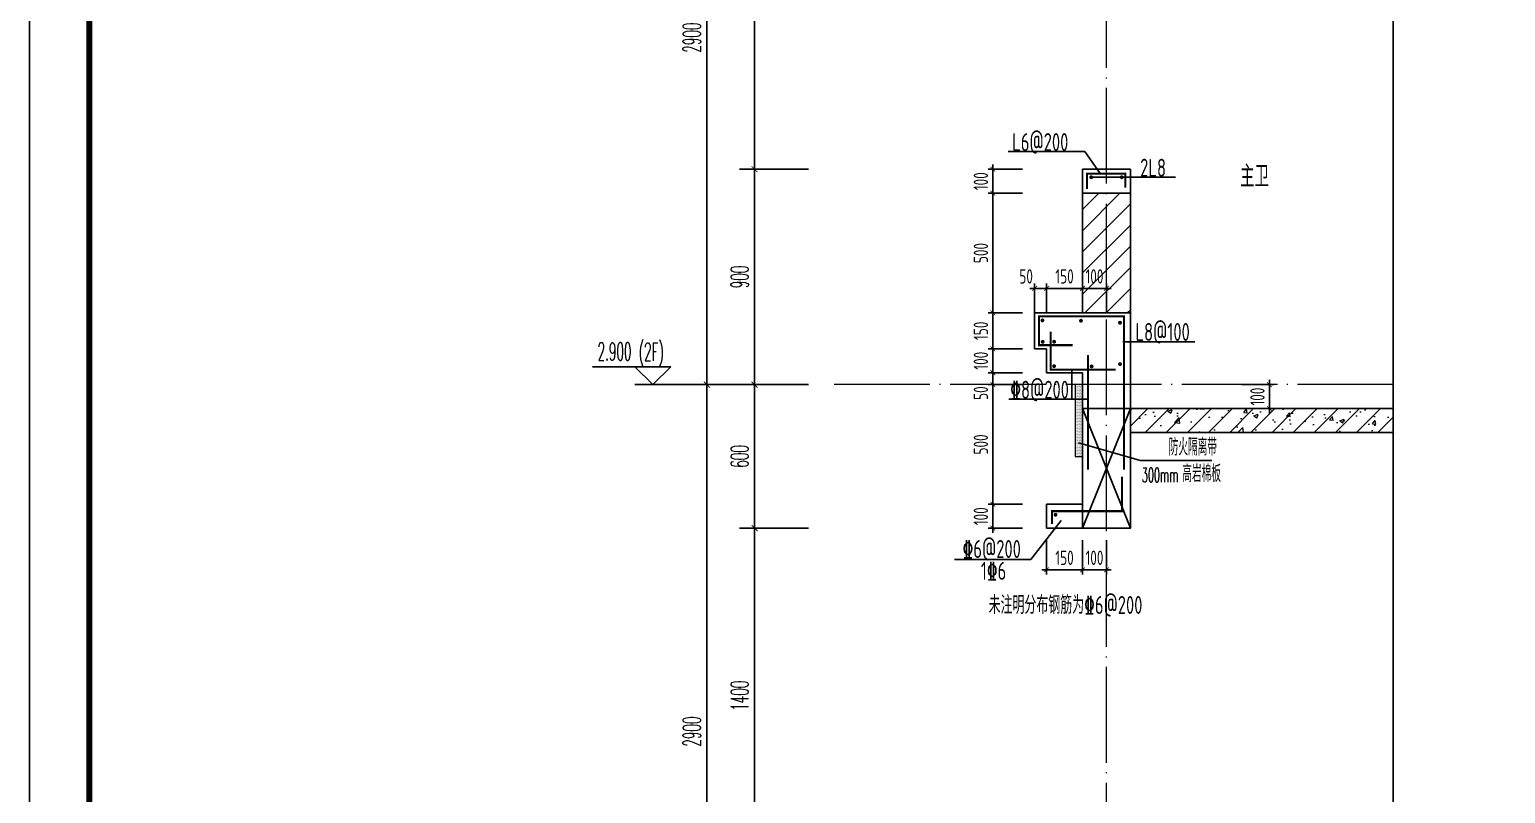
# Model space of a CAD drawing. Extents: x 826826 to 1642106, y -156213 to 399140.
# Drawn here: x 1558146 to 1564314, y 288958 to 292150 of the extents above; entities that cross this region are included whole.
import ezdxf

# ---------------------------------------------------------------- set-up
doc = ezdxf.new("R2010")
doc.units = 0
doc.header["$LTSCALE"] = 1000
doc.linetypes.add('DOTE', pattern=[2.4200000000000004, 2, -0.2, 0.02, -0.2])
doc.layers.get('0').update_dxf_attribs({"linetype": 'CONTINUOUS'})
doc.layers.get('DEFPOINTS').update_dxf_attribs({"linetype": 'CONTINUOUS'})
for name, color, linetype in [('DIM', 2, 'CONTINUOUS'), ('DIM_ELEV', 3, 'CONTINUOUS'), ('DIM_IDEN', 67, 'CONTINUOUS'), ('DIM_SYMB', 3, 'CONTINUOUS'), ('PUB_DIM', 3, 'CONTINUOUS'), ('PUB_TEXT', 2, 'CONTINUOUS'), ('REIN', 6, 'CONTINUOUS'), ('S-大样-砼线', 7, 'CONTINUOUS'), ('S-引出线', 40, 'CONTINUOUS'), ('TEXT', 2, 'CONTINUOUS'), ('WALL', 5, 'CONTINUOUS'), ('yichutu', 7, 'CONTINUOUS')]:
    doc.layers.add(name, color=color, linetype=linetype)
for name, color, linetype, lineweight in [('DOTE', 251, 'DOTE', 9), ('PUB_HATCH', 8, 'CONTINUOUS', 9), ('内粉刷', 37, 'CONTINUOUS', 9), ('图框', 9, 'CONTINUOUS', 18)]:
    doc.layers.add(name, color=color, linetype=linetype, lineweight=lineweight)
doc.styles.add('_TCH_DIM', font='SIMPLEX.shx', dxfattribs={"width": 0.7, "bigfont": 'GBCBIG.shx'})
doc.styles.add('_TCH_DIM_T3', font='SIMPLEX.shx', dxfattribs={"width": 0.4941176470588236, "bigfont": 'GBCBIG.shx'})
doc.styles.add('DIM_FONT_T3', font='SIMPLEX', dxfattribs={"width": 0.7058823529411765, "bigfont": 'GBCBIG'})
doc.styles.add('TSSD_DIMENSION', font='Tssdeng.shx', dxfattribs={"width": 0.7, "bigfont": 'tssdchn.shx'})
doc.styles.add('TSSD_REIN', font='tssdeng.shx', dxfattribs={"width": 0.7, "height": 300, "bigfont": 'tssdchn.shx'})
doc.styles.add('w', font='tssdeng.shx', dxfattribs={"width": 0.8, "bigfont": 'tssdchn.shx'})
doc.dimstyles.new('_TCH_ARCH&&25', dxfattribs={"dimtxt": 74.375, "dimasz": 25, "dimexe": 62.5, "dimexo": 75, "dimgap": 25, "dimtad": 1, "dimdec": 0, "dimzin": 0, "dimdsep": 46, "dimtxsty": '_TCH_DIM_T3', "dimblk": 'ARCHTICK', "dimcen": 0.09, "dimclrt": 7, "dimazin": 0, "dimtfac": 1, "dimtdec": 0, "dimtix": 1, "dimtmove": 2, "dimatfit": 3, "dimldrblk": 'ARCHTICK', "dimfxl": 0, "dimtolj": 1, "dimtzin": 0, "dimarcsym": 0})
doc.dimstyles.new('TSSD_20_20', dxfattribs={"dimtxt": 60, "dimasz": 20, "dimexe": 20, "dimexo": 50, "dimgap": 20, "dimtad": 1, "dimdec": 0, "dimzin": 0, "dimdsep": 46, "dimtxsty": 'TSSD_DIMENSION', "dimblk": 'ARCHTICK', "dimblk1": 'ARCHTICK', "dimblk2": 'ARCHTICK', "dimcen": 0, "dimdle": 20, "dimclrt": 7, "dimadec": 0, "dimazin": 0, "dimtfac": 1, "dimtdec": 0, "dimtix": 1, "dimtmove": 2, "dimatfit": 3, "dimfxl": 0, "dimtolj": 1, "dimtzin": 0, "dimarcsym": 0})

# ---------------------------------------------------------------- blocks, each defined once
blk = doc.blocks.new('GFDDDDRG')
at = {"layer": '图框'}
blk.add_lwpolyline([(923309.7791572664, -107436.9617041193), (923309.7791572663, -159999.4617041193), (893609.7791572664, -159999.4617041193), (893609.7791572665, -107436.9617041193)], close=True, dxfattribs=at)
blk.add_lwpolyline([(923309.7791572664, -107436.9617041193), (923309.7791572663, -159999.4617041193), (893609.7791572664, -159999.4617041193), (893609.7791572665, -107436.9617041193)], close=True, dxfattribs=at)
at = {"layer": '图框', "const_width": 50}
blk.add_lwpolyline([(894109.7791572664, -159499.4617041193), (922809.7791572663, -159499.4617041193), (922809.7791572664, -108686.9617041193), (894109.7791572665, -108686.9617041193)], close=True, dxfattribs=at)
blk = doc.blocks.new('yct-1051-594-26275-14850-25-1002.0')
at = {"layer": 'yichutu', "color": 7}
blk.add_lwpolyline([(0, 0), (0, 14850), (26275, 14850), (26275, 0)], close=True, dxfattribs=at)
blk = doc.blocks.new('VDVDXAXFSFFX')
at = {"layer": 'PUB_HATCH'}
h = blk.add_hatch(dxfattribs=at)
h.set_pattern_fill('DOTS', color=251, scale=2, style=0)
h.set_pattern_definition([(0, (924712.4965232481, -148185.5928938247), (1.5875, 3.175), [0, -3.175])])
h.paths.add_polyline_path([(924682.496528509, -148185.5928938247), (924712.4965288265, -148185.5928938247), (924712.4965296196, -147935.5928918117), (924712.4965296126, -147885.5928918776), (924712.4965232481, -147885.5928918157), (924712.4965232481, -147885.5928938247), (924682.496528509, -147885.5928938247)])
at = {"layer": 'DIM_IDEN', "color": 5}
for p, q in [((924695.4944669578, -148129.2886519908), (924955.5658560492, -148202.8897275763)), ((924955.5658560492, -148202.8897275763), (925253.409062462, -148202.8897275763))]:
    blk.add_line(p, q, dxfattribs=at)
at = {"layer": 'PUB_HATCH', "color": 5}
blk.add_lwpolyline([(924712.4965232481, -147885.5928938247), (924682.496528509, -147885.5928938247), (924682.496528509, -148185.5928938247), (924712.4965232481, -148185.5928938247)], close=True, dxfattribs=at)
at = {"layer": 'PUB_TEXT', "style": 'DIM_FONT_T3', "width": 0.7058823529411765}
blk.add_text('防火隔离带', height=71.48936170212767, dxfattribs=at).set_placement((925072.609312775, -148181.8897275763))
at = {"layer": 'PUB_TEXT', "color": 5, "style": 'DIM_FONT_T3'}
for s, height, width, p in [('300mm', 59.5, 0.4982698961937717, (924960.3522060211, -148292.9097275763)), ('高岩棉板', 71.48936170212767, 0.7058823529411765, (925129.763970727, -148292.9097275763))]:
    blk.add_text(s, height=height, dxfattribs=dict(at, width=width)).set_placement(p)
blk = doc.blocks.new('_ArchTick')
at = {"color": 0, "linetype": 'ByBlock', "const_width": 0.15}
blk.add_lwpolyline([(-0.5, -0.5), (0.5, 0.5)], dxfattribs=at)
blk = doc.blocks.new('*D1670')
at = {"layer": 'DEFPOINTS', "color": 0}
for p in [(1562396.392185037, 291068.7316243388), (1562346.39189969, 290916.4081462313), (1562396.392185037, 290916.4081462304)]:
    blk.add_point(p, dxfattribs=at)
at = {"layer": 'DIM', "color": 0, "lineweight": -2}
for p, q in [((1562326.39189969, 291068.7316243388), (1562416.392185037, 291068.7316243388)), ((1562346.39189969, 290966.4081462313), (1562346.39189969, 291088.7316243388)), ((1562396.392185037, 290966.4081462304), (1562396.392185037, 291088.7316243388))]:
    blk.add_line(p, q, dxfattribs=at)
at = {"layer": 'DIM', "color": 0, "lineweight": -2, "xscale": 20, "yscale": 20, "zscale": 20, "rotation": 180}
blk.add_blockref('_ArchTick', (1562346.39189969, 291068.7316243388), dxfattribs=at)
at = {"layer": 'DIM', "color": 0, "lineweight": -2, "xscale": 20, "yscale": 20, "zscale": 20}
blk.add_blockref('_ArchTick', (1562396.392185037, 291068.7316243388), dxfattribs=at)
at = {"layer": 'DIM', "color": 7, "insert": (1562310.930361228, 291118.7316243388), "char_height": 60, "attachment_point": 5, "style": 'TSSD_DIMENSION'}
blk.add_mtext('\\A1;50', dxfattribs=at)
blk = doc.blocks.new('*D1671')
at = {"layer": 'DEFPOINTS', "color": 0}
for p in [(1562546.392185067, 291068.7316243369), (1562396.392185037, 290916.4081462304), (1562546.392185067, 290916.4081462275)]:
    blk.add_point(p, dxfattribs=at)
at = {"layer": 'DIM', "color": 0, "lineweight": -2}
for p, q in [((1562376.392185037, 291068.7316243369), (1562566.392185067, 291068.7316243369)), ((1562396.392185037, 290966.4081462304), (1562396.392185037, 291088.7316243369)), ((1562546.392185067, 290966.4081462275), (1562546.392185067, 291088.7316243369))]:
    blk.add_line(p, q, dxfattribs=at)
at = {"layer": 'DIM', "color": 0, "lineweight": -2, "xscale": 20, "yscale": 20, "zscale": 20, "rotation": 180}
blk.add_blockref('_ArchTick', (1562396.392185037, 291068.7316243369), dxfattribs=at)
at = {"layer": 'DIM', "color": 0, "lineweight": -2, "xscale": 20, "yscale": 20, "zscale": 20}
blk.add_blockref('_ArchTick', (1562546.392185067, 291068.7316243369), dxfattribs=at)
at = {"layer": 'DIM', "color": 7, "insert": (1562471.392185052, 291118.7316243369), "char_height": 60, "attachment_point": 5, "style": 'TSSD_DIMENSION'}
blk.add_mtext('\\A1;150', dxfattribs=at)
blk = doc.blocks.new('*D1672')
at = {"layer": 'DEFPOINTS', "color": 0}
for p in [(1562646.392178389, 291068.7316243346), (1562546.392185067, 290916.4081462275), (1562646.392178389, 290916.4081462256)]:
    blk.add_point(p, dxfattribs=at)
at = {"layer": 'DIM', "color": 0, "lineweight": -2}
for p, q in [((1562546.392185067, 291068.7316243346), (1562526.392185067, 291068.7316243346)), ((1562546.392185067, 290966.4081462275), (1562546.392185067, 291088.7316243346)), ((1562546.392185067, 291068.7316243346), (1562646.392178389, 291068.7316243346)), ((1562646.392178389, 290966.4081462256), (1562646.392178389, 291088.7316243346)), ((1562646.392178389, 291068.7316243346), (1562666.392178389, 291068.7316243346))]:
    blk.add_line(p, q, dxfattribs=at)
at = {"layer": 'DIM', "color": 0, "lineweight": -2, "xscale": 20, "yscale": 20, "zscale": 20}
blk.add_blockref('_ArchTick', (1562546.392185067, 291068.7316243346), dxfattribs=at)
at = {"layer": 'DIM', "color": 0, "lineweight": -2, "xscale": 20, "yscale": 20, "zscale": 20, "rotation": 180}
blk.add_blockref('_ArchTick', (1562646.392178389, 291068.7316243346), dxfattribs=at)
at = {"layer": 'DIM', "color": 7, "insert": (1562596.392181728, 291118.7316243346), "char_height": 60, "attachment_point": 5, "style": 'TSSD_DIMENSION'}
blk.add_mtext('\\A1;100', dxfattribs=at)
blk = doc.blocks.new('*D1673')
at = {"layer": 'DEFPOINTS', "color": 0}
for p in [(1562396.392185072, 290066.3822785711), (1562546.39218507, 290066.3822785683), (1562546.39218507, 289892.6715886152)]:
    blk.add_point(p, dxfattribs=at)
at = {"layer": 'DIM', "color": 0, "lineweight": -2}
for p, q in [((1562396.392185072, 290016.3822785711), (1562396.392185072, 289872.6715886152)), ((1562546.39218507, 290016.3822785683), (1562546.39218507, 289872.6715886152)), ((1562376.392185072, 289892.6715886152), (1562566.39218507, 289892.6715886152))]:
    blk.add_line(p, q, dxfattribs=at)
at = {"layer": 'DIM', "color": 0, "lineweight": -2, "xscale": 20, "yscale": 20, "zscale": 20, "rotation": 180}
blk.add_blockref('_ArchTick', (1562396.392185072, 289892.6715886152), dxfattribs=at)
at = {"layer": 'DIM', "color": 0, "lineweight": -2, "xscale": 20, "yscale": 20, "zscale": 20}
blk.add_blockref('_ArchTick', (1562546.39218507, 289892.6715886152), dxfattribs=at)
at = {"layer": 'DIM', "color": 7, "insert": (1562471.392185071, 289942.6715886152), "char_height": 60, "attachment_point": 5, "style": 'TSSD_DIMENSION'}
blk.add_mtext('\\A1;150', dxfattribs=at)
blk = doc.blocks.new('*D1674')
at = {"layer": 'DEFPOINTS', "color": 0}
for p in [(1562546.39218507, 290066.3822785683), (1562646.392178393, 290066.3822785665), (1562646.392178393, 289892.6715886128)]:
    blk.add_point(p, dxfattribs=at)
at = {"layer": 'DIM', "color": 0, "lineweight": -2}
for p, q in [((1562546.39218507, 290016.3822785683), (1562546.39218507, 289872.6715886128)), ((1562646.392178393, 290016.3822785665), (1562646.392178393, 289872.6715886128)), ((1562546.39218507, 289892.6715886128), (1562526.39218507, 289892.6715886128)), ((1562546.39218507, 289892.6715886128), (1562646.392178393, 289892.6715886128)), ((1562646.392178393, 289892.6715886128), (1562666.392178393, 289892.6715886128))]:
    blk.add_line(p, q, dxfattribs=at)
at = {"layer": 'DIM', "color": 0, "lineweight": -2, "xscale": 20, "yscale": 20, "zscale": 20}
blk.add_blockref('_ArchTick', (1562546.39218507, 289892.6715886128), dxfattribs=at)
at = {"layer": 'DIM', "color": 0, "lineweight": -2, "xscale": 20, "yscale": 20, "zscale": 20, "rotation": 180}
blk.add_blockref('_ArchTick', (1562646.392178393, 289892.6715886128), dxfattribs=at)
at = {"layer": 'DIM', "color": 7, "insert": (1562596.392181732, 289942.6715886128), "char_height": 60, "attachment_point": 5, "style": 'TSSD_DIMENSION'}
blk.add_mtext('\\A1;100', dxfattribs=at)
blk = doc.blocks.new('*D1675')
at = {"layer": 'DEFPOINTS', "color": 0}
for p in [(1562171.781133241, 291566.3824160917), (1562346.39189969, 291566.3824160917), (1562346.39189969, 291466.3824160882)]:
    blk.add_point(p, dxfattribs=at)
at = {"layer": 'DIM', "color": 0, "lineweight": -2}
for p, q in [((1562296.39189969, 291566.3824160917), (1562151.781133241, 291566.3824160917)), ((1562171.781133241, 291566.3824160917), (1562171.781133241, 291586.3824160917)), ((1562171.781133241, 291466.3824160882), (1562171.781133241, 291566.3824160917)), ((1562296.39189969, 291466.3824160882), (1562151.781133241, 291466.3824160882)), ((1562171.781133241, 291466.3824160882), (1562171.781133241, 291446.3824160882))]:
    blk.add_line(p, q, dxfattribs=at)
at = {"layer": 'DIM', "color": 0, "lineweight": -2, "xscale": 20, "yscale": 20, "zscale": 20}
for p, rotation in [((1562171.781133241, 291566.3824160917), 270), ((1562171.781133241, 291466.3824160882), 90)]:
    blk.add_blockref('_ArchTick', p, dxfattribs=dict(at, rotation=rotation))
at = {"layer": 'DIM', "color": 7, "insert": (1562121.781133241, 291516.3824160902), "char_height": 60, "attachment_point": 5, "rotation": 90, "style": 'TSSD_DIMENSION'}
blk.add_mtext('\\A1;100', dxfattribs=at)
blk = doc.blocks.new('*D1676')
at = {"layer": 'DEFPOINTS', "color": 0}
for p in [(1562171.781133241, 290966.3822785672), (1562346.39189969, 290966.3822785672), (1562346.39189969, 290816.3822785672)]:
    blk.add_point(p, dxfattribs=at)
at = {"layer": 'DIM', "color": 0, "lineweight": -2}
for p, q in [((1562296.39189969, 290966.3822785672), (1562151.781133241, 290966.3822785672)), ((1562171.781133241, 290796.3822785672), (1562171.781133241, 290986.3822785672)), ((1562296.39189969, 290816.3822785672), (1562151.781133241, 290816.3822785672))]:
    blk.add_line(p, q, dxfattribs=at)
at = {"layer": 'DIM', "color": 0, "lineweight": -2, "xscale": 20, "yscale": 20, "zscale": 20}
for p, rotation in [((1562171.781133241, 290966.3822785672), 90), ((1562171.781133241, 290816.3822785672), 270)]:
    blk.add_blockref('_ArchTick', p, dxfattribs=dict(at, rotation=rotation))
at = {"layer": 'DIM', "color": 7, "insert": (1562121.781133241, 290891.3822785674), "char_height": 60, "attachment_point": 5, "rotation": 90, "style": 'TSSD_DIMENSION'}
blk.add_mtext('\\A1;150', dxfattribs=at)
blk = doc.blocks.new('*D1677')
at = {"layer": 'DEFPOINTS', "color": 0}
for p in [(1562171.781133241, 290816.3822785672), (1562346.39189969, 290816.3822785672), (1562346.39189969, 290716.3822785672)]:
    blk.add_point(p, dxfattribs=at)
at = {"layer": 'DIM', "color": 0, "lineweight": -2}
for p, q in [((1562296.39189969, 290816.3822785672), (1562151.781133241, 290816.3822785672)), ((1562171.781133241, 290816.3822785672), (1562171.781133241, 290836.3822785672)), ((1562171.781133241, 290716.3822785672), (1562171.781133241, 290816.3822785672)), ((1562296.39189969, 290716.3822785672), (1562151.781133241, 290716.3822785672)), ((1562171.781133241, 290716.3822785672), (1562171.781133241, 290696.3822785672))]:
    blk.add_line(p, q, dxfattribs=at)
at = {"layer": 'DIM', "color": 0, "lineweight": -2, "xscale": 20, "yscale": 20, "zscale": 20}
for p, rotation in [((1562171.781133241, 290816.3822785672), 270), ((1562171.781133241, 290716.3822785672), 90)]:
    blk.add_blockref('_ArchTick', p, dxfattribs=dict(at, rotation=rotation))
at = {"layer": 'DIM', "color": 7, "insert": (1562121.781133241, 290766.3822785674), "char_height": 60, "attachment_point": 5, "rotation": 90, "style": 'TSSD_DIMENSION'}
blk.add_mtext('\\A1;100', dxfattribs=at)
blk = doc.blocks.new('*D1678')
at = {"layer": 'DEFPOINTS', "color": 0}
for p in [(1562171.781133241, 290716.3822785672), (1562346.39189969, 290716.3822785672), (1562346.39189969, 290666.3822785674)]:
    blk.add_point(p, dxfattribs=at)
at = {"layer": 'DIM', "color": 0, "lineweight": -2}
for p, q in [((1562296.39189969, 290716.3822785672), (1562151.781133241, 290716.3822785672)), ((1562171.781133241, 290646.3822785674), (1562171.781133241, 290736.3822785672)), ((1562296.39189969, 290666.3822785674), (1562151.781133241, 290666.3822785674))]:
    blk.add_line(p, q, dxfattribs=at)
at = {"layer": 'DIM', "color": 0, "lineweight": -2, "xscale": 20, "yscale": 20, "zscale": 20}
for p, rotation in [((1562171.781133241, 290716.3822785672), 90), ((1562171.781133241, 290666.3822785674), 270)]:
    blk.add_blockref('_ArchTick', p, dxfattribs=dict(at, rotation=rotation))
at = {"layer": 'DIM', "color": 7, "insert": (1562121.781133241, 290630.9207401061), "char_height": 60, "attachment_point": 5, "rotation": 90, "style": 'TSSD_DIMENSION'}
blk.add_mtext('\\A1;50', dxfattribs=at)
blk = doc.blocks.new('*D1679')
at = {"layer": 'DEFPOINTS', "color": 0}
for p in [(1562171.781133241, 290666.3822785674), (1562346.39189969, 290666.3822785674), (1562346.39189969, 290166.3822785675)]:
    blk.add_point(p, dxfattribs=at)
at = {"layer": 'DIM', "color": 0, "lineweight": -2}
for p, q in [((1562171.781133241, 290146.3822785675), (1562171.781133241, 290686.3822785674)), ((1562296.39189969, 290666.3822785674), (1562151.781133241, 290666.3822785674)), ((1562296.39189969, 290166.3822785675), (1562151.781133241, 290166.3822785675))]:
    blk.add_line(p, q, dxfattribs=at)
at = {"layer": 'DIM', "color": 0, "lineweight": -2, "xscale": 20, "yscale": 20, "zscale": 20}
for p, rotation in [((1562171.781133241, 290666.3822785674), 90), ((1562171.781133241, 290166.3822785675), 270)]:
    blk.add_blockref('_ArchTick', p, dxfattribs=dict(at, rotation=rotation))
at = {"layer": 'DIM', "color": 7, "insert": (1562121.781133241, 290416.3822785677), "char_height": 60, "attachment_point": 5, "rotation": 90, "style": 'TSSD_DIMENSION'}
blk.add_mtext('\\A1;500', dxfattribs=at)
blk = doc.blocks.new('*D1680')
at = {"layer": 'DEFPOINTS', "color": 0}
for p in [(1562171.781133241, 290166.3822785675), (1562346.39189969, 290166.3822785675), (1562346.39189969, 290066.3822785675)]:
    blk.add_point(p, dxfattribs=at)
at = {"layer": 'DIM', "color": 0, "lineweight": -2}
for p, q in [((1562296.39189969, 290166.3822785675), (1562151.781133241, 290166.3822785675)), ((1562171.781133241, 290166.3822785675), (1562171.781133241, 290186.3822785675)), ((1562171.781133241, 290066.3822785675), (1562171.781133241, 290166.3822785675)), ((1562296.39189969, 290066.3822785675), (1562151.781133241, 290066.3822785675)), ((1562171.781133241, 290066.3822785675), (1562171.781133241, 290046.3822785675))]:
    blk.add_line(p, q, dxfattribs=at)
at = {"layer": 'DIM', "color": 0, "lineweight": -2, "xscale": 20, "yscale": 20, "zscale": 20}
for p, rotation in [((1562171.781133241, 290166.3822785675), 270), ((1562171.781133241, 290066.3822785675), 90)]:
    blk.add_blockref('_ArchTick', p, dxfattribs=dict(at, rotation=rotation))
at = {"layer": 'DIM', "color": 7, "insert": (1562121.781133241, 290116.3822785678), "char_height": 60, "attachment_point": 5, "rotation": 90, "style": 'TSSD_DIMENSION'}
blk.add_mtext('\\A1;100', dxfattribs=at)
blk = doc.blocks.new('*D1690')
at = {"layer": 'DEFPOINTS', "color": 0}
for p in [(1563161.574291745, 290666.3824159139), (1563327.534176837, 290666.3824159139), (1563161.574291745, 290566.3824160977)]:
    blk.add_point(p, dxfattribs=at)
at = {"layer": 'DIM', "color": 0, "lineweight": -2}
for p, q in [((1563327.534176837, 290666.3824159139), (1563327.534176837, 290686.3824159139)), ((1563211.574291745, 290666.3824159139), (1563347.534176837, 290666.3824159139)), ((1563327.534176837, 290566.3824160977), (1563327.534176837, 290666.3824159139)), ((1563211.574291745, 290566.3824160977), (1563347.534176837, 290566.3824160977)), ((1563327.534176837, 290566.3824160977), (1563327.534176837, 290546.3824160977))]:
    blk.add_line(p, q, dxfattribs=at)
at = {"layer": 'DIM', "color": 0, "lineweight": -2, "xscale": 20, "yscale": 20, "zscale": 20}
for p, rotation in [((1563327.534176837, 290666.3824159139), 270), ((1563327.534176837, 290566.3824160977), 90)]:
    blk.add_blockref('_ArchTick', p, dxfattribs=dict(at, rotation=rotation))
at = {"layer": 'DIM', "color": 7, "insert": (1563277.534176837, 290616.382416006), "char_height": 60, "attachment_point": 5, "rotation": 90, "style": 'TSSD_DIMENSION'}
blk.add_mtext('\\A1;100', dxfattribs=at)
blk = doc.blocks.new('*D1706')
at = {"layer": 'DEFPOINTS', "color": 0}
for p in [(1561176.197761783, 290066.3822785678), (1561476.197761804, 290066.3822785678), (1561476.197761804, 288666.3824160881)]:
    blk.add_point(p, dxfattribs=at)
at = {"layer": 'PUB_DIM', "color": 0, "lineweight": -2}
for p, q in [((1561401.197761804, 290066.3822785678), (1561113.697761783, 290066.3822785678)), ((1561176.197761783, 288666.3824160881), (1561176.197761783, 290066.3822785678)), ((1561401.197761804, 288666.3824160881), (1561113.697761783, 288666.3824160881))]:
    blk.add_line(p, q, dxfattribs=at)
at = {"layer": 'PUB_DIM', "color": 0, "lineweight": -2, "xscale": 25, "yscale": 25, "zscale": 25}
for p, rotation in [((1561176.197761783, 290066.3822785678), 90), ((1561176.197761783, 288666.3824160881), 270)]:
    blk.add_blockref('_ArchTick', p, dxfattribs=dict(at, rotation=rotation))
at = {"layer": 'PUB_DIM', "color": 7, "insert": (1561114.010261783, 289366.3823473282), "char_height": 74.375, "attachment_point": 5, "rotation": 90, "style": '_TCH_DIM_T3'}
blk.add_mtext('\\A1;1400', dxfattribs=at)
blk = doc.blocks.new('*D1707')
at = {"layer": 'DEFPOINTS', "color": 0}
for p in [(1561176.197761783, 290666.3822785674), (1561476.197761804, 290666.3822785674), (1561476.197761804, 290066.3822785678)]:
    blk.add_point(p, dxfattribs=at)
at = {"layer": 'PUB_DIM', "color": 0, "lineweight": -2}
for p, q in [((1561401.197761804, 290666.3822785674), (1561113.697761783, 290666.3822785674)), ((1561176.197761783, 290066.3822785678), (1561176.197761783, 290666.3822785674)), ((1561401.197761804, 290066.3822785678), (1561113.697761783, 290066.3822785678))]:
    blk.add_line(p, q, dxfattribs=at)
at = {"layer": 'PUB_DIM', "color": 0, "lineweight": -2, "xscale": 25, "yscale": 25, "zscale": 25}
for p, rotation in [((1561176.197761783, 290666.3822785674), 90), ((1561176.197761783, 290066.3822785678), 270)]:
    blk.add_blockref('_ArchTick', p, dxfattribs=dict(at, rotation=rotation))
at = {"layer": 'PUB_DIM', "color": 7, "insert": (1561114.010261783, 290366.3822785678), "char_height": 74.375, "attachment_point": 5, "rotation": 90, "style": '_TCH_DIM_T3'}
blk.add_mtext('\\A1;600', dxfattribs=at)
blk = doc.blocks.new('*D1708')
at = {"layer": 'DEFPOINTS', "color": 0}
for p in [(1561176.197761783, 291566.3824160881), (1561476.197761804, 291566.3824160881), (1561476.197761804, 290666.3822785674)]:
    blk.add_point(p, dxfattribs=at)
at = {"layer": 'PUB_DIM', "color": 0, "lineweight": -2}
for p, q in [((1561401.197761804, 291566.3824160881), (1561113.697761783, 291566.3824160881)), ((1561176.197761783, 290666.3822785674), (1561176.197761783, 291566.3824160881)), ((1561401.197761804, 290666.3822785674), (1561113.697761783, 290666.3822785674))]:
    blk.add_line(p, q, dxfattribs=at)
at = {"layer": 'PUB_DIM', "color": 0, "lineweight": -2, "xscale": 25, "yscale": 25, "zscale": 25}
for p, rotation in [((1561176.197761783, 291566.3824160881), 90), ((1561176.197761783, 290666.3822785674), 270)]:
    blk.add_blockref('_ArchTick', p, dxfattribs=dict(at, rotation=rotation))
at = {"layer": 'PUB_DIM', "color": 7, "insert": (1561114.010261783, 291116.382347328), "char_height": 74.375, "attachment_point": 5, "rotation": 90, "style": '_TCH_DIM_T3'}
blk.add_mtext('\\A1;900', dxfattribs=at)
blk = doc.blocks.new('*D1709')
at = {"layer": 'DEFPOINTS', "color": 0}
for p in [(1561176.197761783, 292966.3822785678), (1561476.197761804, 292966.3822785678), (1561476.197761804, 291566.3824160881)]:
    blk.add_point(p, dxfattribs=at)
at = {"layer": 'PUB_DIM', "color": 0, "lineweight": -2}
for p, q in [((1561401.197761804, 292966.3822785678), (1561113.697761783, 292966.3822785678)), ((1561176.197761783, 291566.3824160881), (1561176.197761783, 292966.3822785678)), ((1561401.197761804, 291566.3824160881), (1561113.697761783, 291566.3824160881))]:
    blk.add_line(p, q, dxfattribs=at)
at = {"layer": 'PUB_DIM', "color": 0, "lineweight": -2, "xscale": 25, "yscale": 25, "zscale": 25}
for p, rotation in [((1561176.197761783, 292966.3822785678), 90), ((1561176.197761783, 291566.3824160881), 270)]:
    blk.add_blockref('_ArchTick', p, dxfattribs=dict(at, rotation=rotation))
at = {"layer": 'PUB_DIM', "color": 7, "insert": (1561114.010261783, 292266.3823473282), "char_height": 74.375, "attachment_point": 5, "rotation": 90, "style": '_TCH_DIM_T3'}
blk.add_mtext('\\A1;1400', dxfattribs=at)
blk = doc.blocks.new('*D1722')
at = {"layer": 'DEFPOINTS', "color": 0}
for p in [(1560976.197761778, 290666.3822785674), (1561476.197761803, 290666.3822785674), (1561476.197761803, 287766.3822785674)]:
    blk.add_point(p, dxfattribs=at)
at = {"layer": 'PUB_DIM', "color": 0, "lineweight": -2}
for p, q in [((1561401.197761803, 290666.3822785674), (1560913.697761778, 290666.3822785674)), ((1560976.197761778, 287766.3822785674), (1560976.197761778, 290666.3822785674)), ((1561401.197761803, 287766.3822785674), (1560913.697761778, 287766.3822785674))]:
    blk.add_line(p, q, dxfattribs=at)
at = {"layer": 'PUB_DIM', "color": 0, "lineweight": -2, "xscale": 25, "yscale": 25, "zscale": 25}
for p, rotation in [((1560976.197761778, 290666.3822785674), 90), ((1560976.197761778, 287766.3822785674), 270)]:
    blk.add_blockref('_ArchTick', p, dxfattribs=dict(at, rotation=rotation))
at = {"layer": 'PUB_DIM', "color": 7, "insert": (1560914.010261778, 289216.3822785676), "char_height": 74.375, "attachment_point": 5, "rotation": 90, "style": '_TCH_DIM_T3'}
blk.add_mtext('\\A1;2900', dxfattribs=at)
blk = doc.blocks.new('*D1723')
at = {"layer": 'DEFPOINTS', "color": 0}
for p in [(1560976.197761778, 293566.3822785674), (1561476.197761803, 293566.3822785674), (1561476.197761803, 290666.3822785674)]:
    blk.add_point(p, dxfattribs=at)
at = {"layer": 'PUB_DIM', "color": 0, "lineweight": -2}
for p, q in [((1561401.197761803, 293566.3822785674), (1560913.697761778, 293566.3822785674)), ((1560976.197761778, 290666.3822785674), (1560976.197761778, 293566.3822785674)), ((1561401.197761803, 290666.3822785674), (1560913.697761778, 290666.3822785674))]:
    blk.add_line(p, q, dxfattribs=at)
at = {"layer": 'PUB_DIM', "color": 0, "lineweight": -2, "xscale": 25, "yscale": 25, "zscale": 25}
for p, rotation in [((1560976.197761778, 293566.3822785674), 90), ((1560976.197761778, 290666.3822785674), 270)]:
    blk.add_blockref('_ArchTick', p, dxfattribs=dict(at, rotation=rotation))
at = {"layer": 'PUB_DIM', "color": 7, "insert": (1560914.010261778, 292116.3822785676), "char_height": 74.375, "attachment_point": 5, "rotation": 90, "style": '_TCH_DIM_T3'}
blk.add_mtext('\\A1;2900', dxfattribs=at)
blk = doc.blocks.new('A$C696610E5')
at = {"layer": 'REIN', "const_width": 9}
for points in [[(494.509790064767, 974.7257854625932), (353.2976836580783, 974.7257854625932), (353.2976836580783, 1094.985582859663), (708.3287663660012, 1094.985582859663), (708.3287663660012, 454.9217226114124)], [(401.6353541486897, 1031.683887465857), (401.6353541486897, 872.6115356116788), (673.8797542294487, 872.6115356116788)], [(557.8394778273068, 933.9868763727718), (557.8394778273068, 454.9217226114124)]]:
    blk.add_lwpolyline(points, dxfattribs=at)
at = {"layer": 'REIN', "const_width": 8}
for points in [[(363.4237561263144, 1078.319648156874, 1), (371.4237561263144, 1078.319648156874, 1)], [(524.5462573827244, 1076.877613991499, 1), (532.5462573827244, 1076.877613991499, 1)], [(687.691048192326, 1068.733111102658, 1), (695.691048192326, 1068.733111102658, 1)], [(364.5459516532719, 988.5857456214726, 1), (372.5459516532719, 988.5857456214726, 1)], [(412.3416766035371, 989.1865931907669, 1), (420.3416766035371, 989.1865931907669, 1)], [(412.3416766035371, 887.0723433398525, 1), (420.3416766035371, 887.0723433398525, 1)], [(569.1502675772645, 886.0968876407132, 1), (577.1502675772645, 886.0968876407132, 1)], [(687.691048192326, 895.7309673416312, 1), (695.691048192326, 895.7309673416312, 1)], [(418.3335837004706, 266.0728377097403, 1), (426.3335837004706, 266.0728377097403, 1)]]:
    blk.add_lwpolyline(points, format="xyb", close=True, dxfattribs=at)
at = {"layer": 'REIN'}
blk.add_lwpolyline([(407.6962873237208, 227.9368133810931, 9, 9, 0), (407.6962873237208, 280.8972348045208, 9, 9, 0), (700.0779394982383, 280.8972348045208, 9, 9, 0), (700.0779394982383, 425.2837667731219, 9, 9, 0)], format="xyseb", dxfattribs=at)
at = {"layer": 'S-大样-砼线'}
for p, q in [((534.9040304459631, 709.8516199543374), (734.9040294354782, 209.8440195930889)), ((734.9069771897048, 709.8516199523001), (534.9069785606116, 209.844019583601))]:
    blk.add_line(p, q, dxfattribs=at)
blk.add_lwpolyline([(734.9040363086388, 709.8516199485748), (534.9040304459631, 709.8516199485748), (534.9040306201205, 209.8440195873263), (734.9040364818648, 209.8440195873263)], close=True, dxfattribs=at)
at = {"layer": 'S-引出线'}
for p, q in [((704.1631958922371, 988.4597291483078), (1004.297492629848, 988.4597291483078)), ((490.5750032179058, 872.6115356116788), (490.5750032179058, 748.9157818023814)), ((227.2092979103327, 748.9157818023814), (561.0946904830635, 748.9157818023814))]:
    blk.add_line(p, q, dxfattribs=at)
blk.add_lwpolyline([(445.2543249456212, 242.7062188587734), (318.5882805185392, 79.6132992474013), (-0.001608953811228275, 79.6132992474013)], dxfattribs=at)
at = {"layer": 'TEXT', "style": 'TSSD_REIN', "width": 0.7}
for s, p in [('L8@100', (756.2409710646607, 992.5684979612124)), ('%%1328@200', (233.1230397964828, 751.0794697510428)), ('%%1326@200', (33.92213285947219, 85.49364312767284)), ('1%%1326', (110.1237758682109, -5.770403678005096)), ('未注明分布钢筋为%%1326@200', (142.7750935829245, -148.4006670246017))]:
    blk.add_text(s, height=75, rotation=1.867629851175362e-07, dxfattribs=at).set_placement(p)
blk = doc.blocks.new('20210809.02282337')
at = {"layer": 'REIN', "const_width": 9}
blk.add_lwpolyline([(87484.17413905729, 66580.93723980524), (87484.17413905729, 66644.7473179046), (87644.05902665015, 66644.7473179046), (87644.05902665015, 66586.78243779903)], dxfattribs=at)
at = {"layer": 'REIN', "const_width": 8}
for points in [[(87497.66146427253, 66629.68552062381, 1), (87505.66146427253, 66629.68552062381, 1)], [(87625.09821334062, 66629.68552062381, 1), (87633.09821334062, 66629.68552062381, 1)]]:
    blk.add_lwpolyline(points, format="xyb", close=True, dxfattribs=at)
at = {"layer": 'S-引出线'}
for p, q in [((87474.5888281595, 66737.00278282212), (87154.50981688779, 66737.00278282212)), ((87538.80876634456, 66644.7473179046), (87474.5888281595, 66737.00278282212)), ((87501.66146427253, 66629.68552062381), (87853.2882327484, 66629.68552062381))]:
    blk.add_line(p, q, dxfattribs=at)
at = {"layer": 'TEXT', "style": 'w', "width": 0.7}
for s, p in [('L6@200', (87171.47256206069, 66739.17247021152)), ('2L8', (87706.15828353167, 66632.06966891466))]:
    blk.add_text(s, height=75, rotation=1.867629851175362e-07, dxfattribs=at).set_placement(p)
blk = doc.blocks.new('*D2740')
at = {"layer": 'DEFPOINTS', "color": 0}
for p in [(1562171.781133241, 291466.3824160882), (1562346.39189969, 291466.3824160882), (1562346.39189969, 290966.3822785672)]:
    blk.add_point(p, dxfattribs=at)
at = {"layer": 'DIM', "color": 0, "lineweight": -2}
for p, q in [((1562296.39189969, 291466.3824160882), (1562151.781133241, 291466.3824160882)), ((1562171.781133241, 290946.3822785672), (1562171.781133241, 291486.3824160882)), ((1562296.39189969, 290966.3822785672), (1562151.781133241, 290966.3822785672))]:
    blk.add_line(p, q, dxfattribs=at)
at = {"layer": 'DIM', "color": 0, "lineweight": -2, "xscale": 20, "yscale": 20, "zscale": 20}
for p, rotation in [((1562171.781133241, 291466.3824160882), 90), ((1562171.781133241, 290966.3822785672), 270)]:
    blk.add_blockref('_ArchTick', p, dxfattribs=dict(at, rotation=rotation))
at = {"layer": 'DIM', "color": 7, "insert": (1562121.781133241, 291216.3823473279), "char_height": 60, "attachment_point": 5, "rotation": 90, "style": 'TSSD_DIMENSION'}
blk.add_mtext('\\A1;500', dxfattribs=at)

msp = doc.modelspace()

# ---------------------------------------------------------------- hatches: boundary and pattern name
at = {"layer": 'PUB_HATCH'}
h = msp.add_hatch(dxfattribs=at)
h.set_pattern_fill('普通砖', color=256, scale=25, style=0)
h.set_pattern_definition([(45, (689015.7944311065, 456254.2921609124), (-44.19419150182874, 44.19419150182875), [])])
h.paths.add_polyline_path([(1562746.391918884, 290966.3822785672), (1562746.391918884, 291466.3824160881), (1562546.391918884, 291466.3824160881), (1562546.391918884, 290966.3822785672)])
h = msp.add_hatch(dxfattribs=at)
h.set_pattern_fill('钢筋混凝土', color=256, scale=25, style=0)
h.set_pattern_definition([(45, (689015.7944311065, 456209.4143234123), (-44.19417382415921, 44.19417382415922), []), (49.99999999999999, (689015.7944311065, 456209.4143234123), (179.3150456501884, -15.68803374564878), [18.75, -206.25]), (355, (689015.7944311065, 456209.4143234123), (-34.68783340325, 188.048033425003), [15, -165]), (100.4514, (689030.7373511065, 456208.1069884123), (144.6273454285054, 172.3598855152384), [15.9350475, -175.285528]), (46.18420000000002, (689015.7944311065, 456259.4143234123), (266.8102621564111, -41.37975358225452), [28.12499999999996, -309.3749999999993]), (96.6356, (689038.0286173566, 456255.9659966624), (233.6656763871758, 243.5294677251104), [23.902572, -262.92825]), (351.1842, (689015.7944311065, 456259.4143234123), (233.6654862834068, 243.5296502313311), [22.5, -247.5]), (21, (689040.7944311065, 456246.9143234123), (149.2267630296154, -100.6547226663347), [18.75, -206.25]), (326.0000000000001, (689040.7944311065, 456246.9143234123), (60.82883298039543, 181.2875112617133), [15, -165]), (71.4514, (689053.2299893566, 456238.5264219124), (210.0556571453725, 80.6326241774881), [15.9350475, -175.285528]), (37.50000000000001, (689015.7944311065, 456209.4143234123), (3.039963829322667, 83.22346345782788), [0, -163, 0, -167.5, 0, -165.625]), (7.499999999999999, (689015.7944311065, 456209.4143234123), (65.76738436053715, 98.60292797059006), [0, -95.5, 0, -159.25, 0, -63.125]), (327.5, (688960.0444311065, 456209.4143234123), (133.4556090431022, -5.638717933594939), [0, -62.5, 0, -195, 0, -258.75]), (317.5, (688935.0444311065, 456209.4143234123), (145.7965423355966, 25.02624558307943), [0, -81.25, 0, -129.5, 0, -183.75])])
h.paths.add_polyline_path([(1562746.391918884, 290566.3824160884), (1562746.391918884, 290466.3824160884), (1563844.91683811, 290466.3824160928), (1563844.91683811, 290566.3824160928)])

# ---------------------------------------------------------------- linework, layer by layer
at = {"layer": 'DIM_ELEV', "color": 1}
for p, q in [((1560826.197761777, 290741.3822785674), (1560498.197761777, 290741.3822785674)), ((1560751.197761777, 290666.3822785674), (1560676.197761777, 290741.3822785674)), ((1560751.197761777, 290666.3822785674), (1560826.197761777, 290741.3822785674)), ((1561176.197761783, 290666.3822785674), (1560676.197761777, 290666.3822785674))]:
    msp.add_line(p, q, dxfattribs=at)
at = {"layer": 'DIM_SYMB'}
msp.add_lwpolyline([(1563844.91683811, 303746.3822785616), (1563844.91683811, 295084.5061337615), (1563897.41683811, 295065.3976964625), (1563792.41683811, 295046.8833634881), (1563844.91683811, 295028.2561337615), (1563844.916838109, 286366.3799889614)], dxfattribs=at)
at = {"layer": 'DOTE', "color": 1, "linetype": 'DOTE', "ltscale": 0.2}
for p, q in [((1562646.391970801, 286666.3843248276), (1562646.391970801, 304346.3866144274)), ((1563844.916890027, 290666.3866144336), (1561476.197813721, 290666.3866144336))]:
    msp.add_line(p, q, dxfattribs=at)
at = {"layer": 'WALL'}
for p, q in [((1562546.391925588, 291466.3824160881), (1562546.391925588, 291566.3824160881)), ((1562546.391925588, 291566.3824160881), (1562746.391925588, 291566.3824160881)), ((1562746.391925588, 291466.3824160881), (1562746.391925588, 291566.3824160881)), ((1562546.391918884, 290966.3822785672), (1562546.391918884, 291466.3824160881)), ((1562546.391925588, 291466.3824160881), (1562746.391925588, 291466.3824160881)), ((1562746.391918884, 290966.3822785672), (1562746.391918884, 291466.3824160881)), ((1562746.391918884, 290966.3822785672), (1562346.39189969, 290966.3822785672)), ((1562346.39189969, 290966.3822785672), (1562346.39189969, 290816.3822785672)), ((1562746.391918899, 290566.382416108), (1562746.391918884, 290966.3822785672)), ((1562346.39189969, 290816.3822785672), (1562396.39189969, 290816.3822785672)), ((1562396.39189969, 290816.3822785672), (1562396.39189969, 290716.3822785672)), ((1562396.39189969, 290716.3822785672), (1562546.39189969, 290716.3822785672)), ((1562546.39189969, 290716.3822785672), (1562546.392185072, 290166.3822785675)), ((1563844.91683811, 290566.3824160928), (1562746.391918899, 290566.3824160958)), ((1563844.91683811, 290466.3824160928), (1563844.91683811, 290566.3824160928)), ((1563844.91683811, 290466.3824160928), (1562746.391918899, 290466.382416104)), ((1562746.391918884, 290066.3822785675), (1562746.391918899, 290466.3824160863)), ((1562546.392185072, 290166.3822785675), (1562396.392185072, 290166.3822785675)), ((1562396.392185072, 290166.3822785675), (1562396.392185072, 290066.3822785675)), ((1562396.392185072, 290066.3822785675), (1562746.391918884, 290066.3822785675))]:
    msp.add_line(p, q, dxfattribs=at)

# ---------------------------------------------------------------- block references
at = {"xscale": 0.5, "yscale": 0.5, "zscale": 0.5}
msp.add_blockref('GFDDDDRG', (1111341.404852473, 362492.8878931574), dxfattribs=at)
msp.add_blockref('VDVDXAXFSFFX', (637833.8954023861, 438551.9751849342))
at = {"layer": 'REIN'}
msp.add_blockref('20210809.02282337', (1475081.209131627, 224903.275651997), dxfattribs=at)
at = {"layer": 'yichutu', "rotation": 270}
msp.add_blockref('yct-1051-594-26275-14850-25-1002.0', (1558146.294431107, 308774.4070410978), dxfattribs=at)
at = {"layer": '内粉刷'}
msp.add_blockref('A$C696610E5', (1562011.487882402, 289856.5382765906), dxfattribs=at)

# ---------------------------------------------------------------- texts
at = {"layer": 'PUB_TEXT', "style": 'TSSD_REIN', "width": 0.7}
msp.add_text('主卫', height=90, dxfattribs=at).set_placement((1563205.610020769, 291492.0053942064))
at = {"layer": 'PUB_TEXT', "color": 1, "style": '_TCH_DIM', "width": 0.4941176470588236}
for s, p in [('2.900', (1560520.097761777, 290767.6322785674)), ('(2F)', (1560692.247761777, 290766.4072785674))]:
    msp.add_text(s, height=74.375, dxfattribs=at).set_placement(p)

# ---------------------------------------------------------------- dimensions: what is measured, and where the dimension line sits
at = {"layer": 'DIM'}
for p1, p2, distance, picture, middle in [((1562346.39189969, 291466.3824160882), (1562346.39189969, 291566.3824160917), 174.61076644901186, '*D1675', (1562121.781133241, 291516.3824160902)), ((1562346.39189969, 290966.3822785672), (1562346.39189969, 291466.3824160882), 174.61076644901186, '*D2740', (1562121.781133241, 291216.3823473279)), ((1562396.392185037, 290916.4081462304), (1562546.392185067, 290916.4081462275), 152.3234781094361, '*D1671', (1562471.392185052, 291118.7316243369)), ((1562546.392185067, 290916.4081462275), (1562646.392178389, 290916.4081462256), 152.32347810897045, '*D1672', (1562596.392181728, 291118.7316243346)), ((1562346.39189969, 290816.3822785672), (1562346.39189969, 290966.3822785672), 174.61076644901186, '*D1676', (1562121.781133241, 290891.3822785674)), ((1562346.39189969, 290716.3822785672), (1562346.39189969, 290816.3822785672), 174.61076644901186, '*D1677', (1562121.781133241, 290766.3822785674)), ((1562346.39189969, 290166.3822785675), (1562346.39189969, 290666.3822785674), 174.61076644901186, '*D1679', (1562121.781133241, 290416.3822785677)), ((1563161.574291745, 290566.3824160977), (1563161.574291745, 290666.3824159139), -165.9598850919865, '*D1690', (1563277.534176837, 290616.382416006)), ((1562346.39189969, 290066.3822785675), (1562346.39189969, 290166.3822785675), 174.61076644901186, '*D1680', (1562121.781133241, 290116.3822785678)), ((1562396.392185072, 290066.3822785711), (1562546.39218507, 290066.3822785683), -173.71068995306268, '*D1673', (1562471.392185071, 289942.6715886152)), ((1562546.39218507, 290066.3822785683), (1562646.392178393, 290066.3822785665), -173.71068995370297, '*D1674', (1562596.392181732, 289942.6715886128))]:
    dim = msp.add_aligned_dim(p1=p1, p2=p2, distance=distance, dimstyle='TSSD_20_20', dxfattribs=at)
    dim.commit()
    dim.dimension.update_dxf_attribs({"geometry": picture, "text_midpoint": middle})
for base, p1, p2, angle, picture, middle in [((1562396.392185037, 291068.7316243388), (1562346.39189969, 290916.4081462313), (1562396.392185037, 290916.4081462304), 359.99999999893276, '*D1670', (1562310.930361228, 291118.7316243388)), ((1562171.781133241, 290716.3822785672), (1562346.39189969, 290666.3822785674), (1562346.39189969, 290716.3822785672), 90, '*D1678', (1562121.781133241, 290630.9207401061))]:
    dim = msp.add_linear_dim(base=base, p1=p1, p2=p2, angle=angle, dimstyle='TSSD_20_20', dxfattribs=at)
    dim.commit()
    dim.dimension.update_dxf_attribs({"geometry": picture, "text_midpoint": middle, "dimtype": 161})
at = {"layer": 'PUB_DIM'}
for p1, p2, distance, picture, middle in [((1561476.197761803, 290666.3822785674), (1561476.197761803, 293566.3822785674), 500.0000000249129, '*D1723', (1560914.010261778, 292116.3822785676)), ((1561476.197761804, 291566.3824160881), (1561476.197761804, 292966.3822785678), 300.0000000211876, '*D1709', (1561114.010261783, 292266.3823473282)), ((1561476.197761804, 290666.3822785674), (1561476.197761804, 291566.3824160881), 300.0000000211876, '*D1708', (1561114.010261783, 291116.382347328)), ((1561476.197761803, 287766.3822785674), (1561476.197761803, 290666.3822785674), 500.0000000249129, '*D1722', (1560914.010261778, 289216.3822785676)), ((1561476.197761804, 290066.3822785678), (1561476.197761804, 290666.3822785674), 300.0000000211876, '*D1707', (1561114.010261783, 290366.3822785678)), ((1561476.197761804, 288666.3824160881), (1561476.197761804, 290066.3822785678), 300.0000000211876, '*D1706', (1561114.010261783, 289366.3823473282))]:
    dim = msp.add_aligned_dim(p1=p1, p2=p2, distance=distance, dimstyle='_TCH_ARCH&&25', dxfattribs=at)
    dim.commit()
    dim.dimension.update_dxf_attribs({"geometry": picture, "text_midpoint": middle})

doc.saveas('drawing.dxf')
